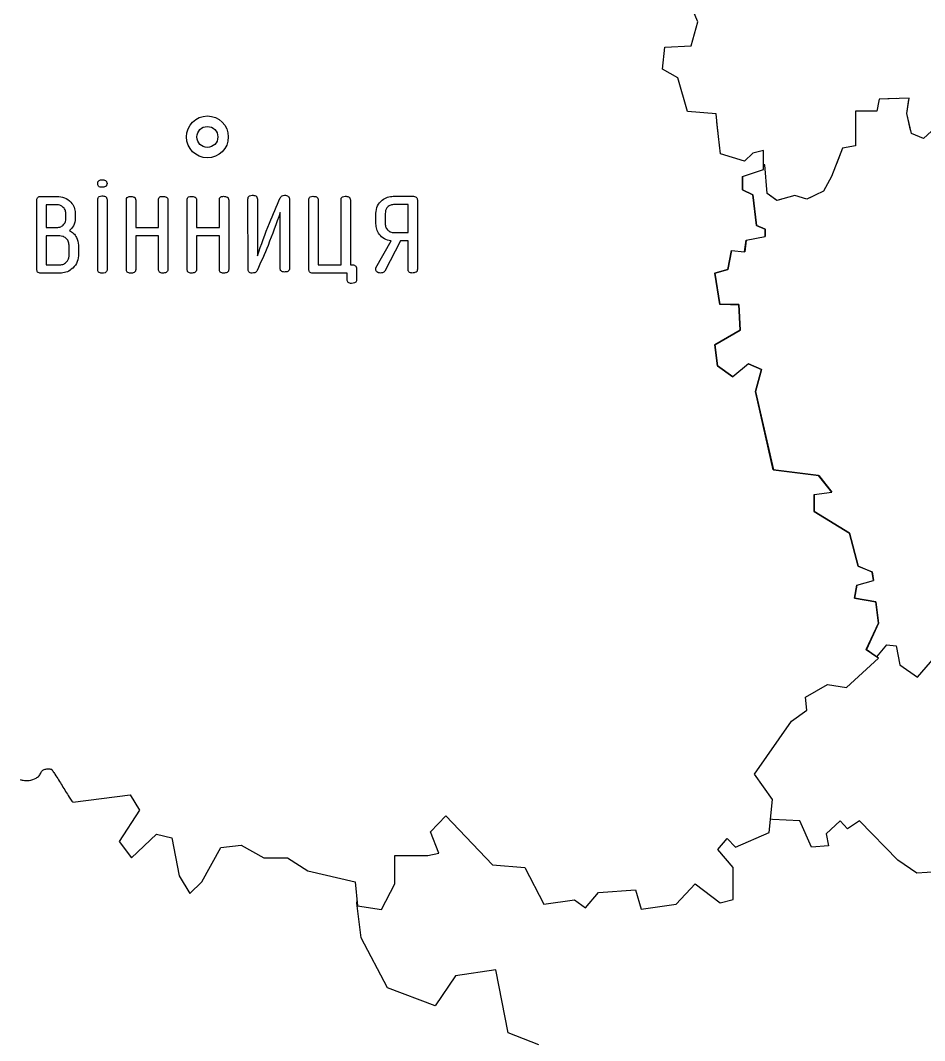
# Model space of a CAD drawing. Header units: millimetres. Extents: x 13 to 580, y 5 to 382.
# Drawn here: x 201 to 265.7, y 169.7 to 242.8 of the extents above; entities that cross this region are included whole.
import ezdxf

# ---------------------------------------------------------------- set-up
doc = ezdxf.new("R2010")
doc.units = ezdxf.units.MM

msp = doc.modelspace()

# ---------------------------------------------------------------- linework, layer by layer
at = {"color": 7, "linetype": 'Continuous', "lineweight": 25}
for p, q in [((249.483, 242.686), (248.736, 244.471)), ((248.997, 240.967), (249.483, 242.686)), ((246.954, 239.278), (247.115, 240.868)), ((247.115, 240.868), (248.997, 240.967)), ((247.115, 240.867), (248.997, 240.966)), ((248.997, 240.966), (248.997, 240.967)), ((248.058, 238.663), (246.954, 239.278)), ((248.741, 236.261), (248.058, 238.663)), ((262.464, 237.148), (262.303, 236.271)), ((262.465, 237.147), (262.376, 236.668)), ((264.605, 237.213), (262.464, 237.148)), ((263.692, 237.185), (262.465, 237.147)), ((264.444, 236.11), (264.593, 237.125)), ((264.445, 236.11), (264.605, 237.213)), ((250.785, 236.1), (248.741, 236.261)), ((250.882, 235.095), (250.785, 236.1)), ((262.302, 236.271), (260.778, 236.27)), ((262.303, 236.271), (260.778, 236.27)), ((260.778, 236.27), (260.78, 233.804)), ((262.302, 236.271), (262.302, 236.271)), ((264.719, 234.908), (264.444, 236.11)), ((264.77, 234.684), (264.445, 236.11)), ((250.883, 235.095), (250.841, 235.528)), ((251.111, 233.213), (250.882, 235.095)), ((250.928, 234.72), (250.883, 235.095)), ((265.647, 234.326), (264.77, 234.684)), ((266.49, 235.107), (265.647, 234.326)), ((252.831, 232.695), (251.111, 233.213)), ((252.831, 232.695), (251.111, 233.213)), ((253.415, 233.279), (252.831, 232.695)), ((253.415, 233.279), (252.831, 232.695)), ((254.194, 233.474), (253.415, 233.279)), ((253.415, 233.279), (253.415, 233.279)), ((254.194, 232.436), (254.194, 233.474)), ((254.194, 232.111), (254.194, 233.474)), ((259.838, 233.641), (259.062, 231.597)), ((259.839, 233.641), (259.41, 232.512)), ((260.78, 233.804), (259.838, 233.641)), ((254.194, 232.436), (254.194, 232.436)), ((254.291, 232.436), (254.194, 232.436)), ((254.455, 230.393), (254.291, 232.436)), ((252.669, 231.592), (254.194, 232.111)), ((252.669, 231.592), (252.669, 230.651)), ((252.669, 230.651), (252.669, 231.592)), ((259.062, 231.597), (258.479, 230.557)), ((227.678, 230.188), (229.056, 230.188)), ((252.669, 230.651), (253.417, 230.295)), ((253.417, 230.295), (252.669, 230.651)), ((253.417, 230.295), (253.678, 228.088)), ((253.677, 228.088), (253.417, 230.295)), ((255.138, 229.874), (254.455, 230.393)), ((255.137, 229.873), (254.519, 230.345)), ((256.436, 230.232), (255.138, 229.874)), ((257.277, 229.973), (256.436, 230.232)), ((258.479, 230.557), (257.277, 229.973)), ((202.156, 224.939), (202.154, 229.907)), ((202.422, 230.173), (203.589, 230.174)), ((203.582, 229.579), (202.823, 229.579)), ((202.823, 229.579), (202.824, 227.943)), ((206.512, 224.942), (206.509, 229.943)), ((207.178, 229.943), (207.181, 224.943)), ((208.563, 224.942), (208.56, 229.911)), ((209.229, 229.917), (209.23, 227.947)), ((210.866, 227.948), (210.864, 229.918)), ((211.533, 229.912), (211.536, 224.944)), ((212.919, 224.945), (212.916, 229.913)), ((213.585, 229.919), (213.586, 227.95)), ((215.221, 227.951), (215.22, 229.92)), ((215.889, 229.915), (215.892, 224.947)), ((217.274, 224.975), (217.271, 229.989)), ((217.94, 229.989), (217.942, 225.92)), ((220.244, 229.966), (220.247, 225.022)), ((221.629, 224.949), (221.627, 229.919)), ((222.295, 229.922), (222.298, 225.279)), ((223.933, 225.28), (223.931, 229.923)), ((224.6, 229.923), (224.602, 225.28)), ((228.732, 229.594), (227.69, 229.593)), ((228.733, 227.587), (228.732, 229.594)), ((229.401, 229.923), (229.404, 224.955)), ((255.455, 229.961), (255.137, 229.873)), ((257.277, 229.973), (257.117, 230.022)), ((257.604, 230.132), (257.277, 229.973)), ((204.235, 228.585), (204.235, 228.942)), ((204.904, 228.975), (204.904, 228.601)), ((219.578, 225.021), (219.576, 229.019)), ((226.429, 228.206), (226.428, 228.969)), ((227.097, 228.947), (227.098, 228.228)), ((254.294, 227.83), (253.677, 228.088)), ((253.678, 228.088), (254.295, 227.83)), ((202.824, 227.943), (203.583, 227.944)), ((203.788, 227.349), (202.824, 227.349)), ((202.824, 227.349), (202.825, 225.268)), ((209.23, 227.947), (210.866, 227.948)), ((210.866, 227.353), (209.231, 227.353)), ((209.231, 227.353), (209.232, 224.943)), ((210.867, 224.944), (210.866, 227.353)), ((213.586, 227.95), (215.221, 227.951)), ((215.221, 227.356), (213.586, 227.355)), ((213.586, 227.355), (213.588, 224.945)), ((215.223, 224.946), (215.221, 227.356)), ((227.692, 227.586), (228.733, 227.587)), ((252.931, 227.049), (254.294, 227.31)), ((254.294, 227.31), (254.294, 227.83)), ((254.295, 227.31), (254.294, 227.31)), ((254.295, 227.83), (254.295, 227.31)), ((204.46, 225.939), (204.459, 226.683)), ((205.128, 226.691), (205.129, 225.914)), ((226.431, 225.068), (227.514, 226.996)), ((228.189, 226.992), (227.078, 224.827)), ((228.734, 226.992), (228.189, 226.992)), ((228.735, 224.954), (228.734, 226.992)), ((252.835, 226.206), (252.931, 227.049)), ((252.932, 227.049), (252.836, 226.206)), ((251.635, 224.939), (251.894, 226.302)), ((251.895, 226.302), (251.636, 224.939)), ((251.894, 226.302), (252.835, 226.206)), ((252.836, 226.206), (252.835, 226.206)), ((202.825, 225.268), (203.789, 225.268)), ((222.298, 225.279), (223.933, 225.28)), ((224.602, 225.28), (224.674, 225.28)), ((226.431, 224.953), (226.431, 225.068)), ((203.8, 224.674), (202.427, 224.673)), ((224.38, 224.686), (221.9, 224.684)), ((224.38, 224.204), (224.38, 224.686)), ((225.048, 225.008), (225.049, 224.216)), ((250.695, 224.679), (251.635, 224.939)), ((251.053, 222.441), (250.695, 224.679)), ((251.636, 224.939), (250.696, 224.679)), ((250.696, 224.679), (251.055, 222.441)), ((252.414, 222.441), (251.053, 222.441)), ((251.823, 222.441), (252.416, 222.441)), ((252.514, 220.592), (252.414, 222.441)), ((252.416, 222.441), (252.516, 220.592)), ((250.698, 219.553), (252.514, 220.592)), ((252.516, 220.592), (250.7, 219.552)), ((250.892, 218.028), (250.698, 219.553)), ((250.7, 219.552), (250.895, 218.028)), ((251.997, 217.25), (250.892, 218.028)), ((250.895, 218.028), (251.998, 217.251)), ((253.099, 218.192), (251.997, 217.25)), ((254.041, 217.769), (253.099, 218.192)), ((253.1, 218.192), (253.101, 218.192)), ((253.101, 218.192), (254.043, 217.77)), ((253.619, 216.212), (254.041, 217.769)), ((254.043, 217.77), (253.622, 216.212)), ((254.888, 210.6), (253.619, 216.212)), ((253.622, 216.212), (254.891, 210.6)), ((258.133, 210.18), (254.888, 210.6)), ((254.891, 210.6), (258.136, 210.181)), ((259.075, 208.98), (258.133, 210.18)), ((258.136, 210.181), (259.079, 208.982)), ((257.81, 208.817), (259.075, 208.98)), ((257.81, 207.616), (257.81, 208.817)), ((257.813, 208.817), (257.814, 207.617)), ((259.079, 208.982), (259.075, 208.981)), ((260.342, 206.06), (257.81, 207.616)), ((257.814, 207.617), (260.346, 206.062)), ((260.96, 203.692), (260.342, 206.06)), ((260.346, 206.062), (260.965, 203.693)), ((261.966, 203.271), (260.96, 203.692)), ((260.965, 203.693), (261.971, 203.273)), ((262.064, 202.655), (261.966, 203.271)), ((261.971, 203.273), (262.068, 202.656)), ((260.863, 202.33), (262.064, 202.655)), ((262.068, 202.656), (262.063, 202.655)), ((260.701, 201.388), (260.863, 202.33)), ((260.867, 202.331), (260.706, 201.39)), ((262.225, 201.13), (260.701, 201.388)), ((260.706, 201.39), (262.23, 201.132)), ((262.422, 199.603), (262.225, 201.13)), ((262.23, 201.132), (262.427, 199.605)), ((261.547, 197.722), (262.422, 199.603)), ((262.427, 199.605), (261.553, 197.723)), ((262.294, 197.204), (263.007, 198.047)), ((263.007, 198.047), (263.689, 197.982)), ((263.01, 198.047), (263.012, 198.049)), ((263.012, 198.049), (263.694, 197.984)), ((265.214, 195.745), (267.517, 198.408)), ((261.547, 197.722), (262.294, 197.204)), ((262.424, 197.106), (261.547, 197.722)), ((261.553, 197.723), (262.297, 197.208)), ((263.689, 197.982), (263.95, 196.621)), ((263.694, 197.984), (263.955, 196.622)), ((260.121, 194.996), (262.424, 197.106)), ((263.95, 196.621), (265.214, 195.745)), ((263.955, 196.622), (265.218, 195.749)), ((257.201, 194.314), (258.758, 195.222)), ((258.758, 195.222), (260.121, 194.996)), ((257.298, 193.372), (257.201, 194.314)), ((256.196, 192.592), (257.298, 193.372)), ((253.538, 188.795), (256.196, 192.592)), ((254.837, 186.978), (253.538, 188.795)), ((204.74, 186.786), (208.827, 187.309)), ((208.827, 187.309), (209.509, 186.206)), ((254.579, 184.612), (254.837, 186.978)), ((209.509, 186.206), (208.05, 183.967)), ((230.341, 184.66), (231.443, 185.797)), ((231.443, 185.797), (234.788, 182.294)), ((254.838, 185.551), (254.685, 185.581)), ((256.785, 185.456), (254.838, 185.551)), ((257.629, 183.573), (256.785, 185.456)), ((259.672, 185.457), (258.667, 184.515)), ((260.193, 184.872), (259.672, 185.457)), ((261.068, 185.458), (260.193, 184.872)), ((263.796, 182.636), (261.068, 185.458)), ((208.927, 182.8), (210.711, 184.487)), ((210.711, 184.487), (211.814, 184.228)), ((211.814, 184.228), (212.335, 181.502)), ((230.927, 183.136), (230.341, 184.66)), ((250.913, 183.408), (251.594, 184.187)), ((251.594, 184.187), (252.178, 183.57)), ((252.178, 183.57), (254.579, 184.612)), ((258.667, 184.515), (258.829, 183.671)), ((208.05, 183.967), (208.927, 182.8)), ((213.958, 181.082), (215.319, 183.548)), ((215.319, 183.548), (216.779, 183.712)), ((216.779, 183.712), (218.402, 182.805)), ((258.829, 183.671), (257.629, 183.573)), ((218.402, 182.805), (220.089, 182.806)), ((220.089, 182.806), (221.549, 181.864)), ((227.779, 182.972), (230.148, 182.974)), ((227.78, 180.928), (227.779, 182.972)), ((230.148, 182.974), (230.927, 183.136)), ((252.018, 182.111), (250.913, 183.408)), ((234.788, 182.294), (237.091, 182.102)), ((237.091, 182.102), (238.455, 179.474)), ((252.019, 179.807), (252.018, 182.111)), ((265.158, 181.696), (263.796, 182.636)), ((212.335, 181.502), (213.114, 180.238)), ((221.549, 181.864), (224.957, 181.088)), ((267.883, 181.891), (265.158, 181.696)), ((213.114, 180.238), (213.958, 181.082)), ((224.957, 181.088), (225.12, 179.368)), ((226.84, 179.111), (227.78, 180.928)), ((242.381, 180.321), (245.009, 180.516)), ((245.009, 180.516), (245.432, 179.121)), ((247.93, 179.48), (249.292, 180.94)), ((249.292, 180.94), (251.078, 179.578)), ((238.455, 179.474), (240.662, 179.801)), ((240.662, 179.801), (241.44, 179.216)), ((241.44, 179.216), (242.381, 180.321)), ((251.078, 179.578), (252.019, 179.807)), ((225.055, 179.563), (225.085, 179.744)), ((225.381, 177.065), (225.055, 179.563)), ((225.12, 179.368), (226.84, 179.111)), ((245.432, 179.121), (247.93, 179.48)), ((227.265, 173.497), (225.381, 177.065)), ((235.019, 174.769), (232.132, 174.342)), ((235.898, 170.259), (235.019, 174.769)), ((232.132, 174.342), (230.673, 172.201)), ((230.673, 172.201), (227.265, 173.497)), ((238.105, 169.415), (235.898, 170.259))]:
    msp.add_line(p, q, dxfattribs=at)
for radius in [1.5, 0.75]:
    msp.add_circle((214.363, 234.435), radius, dxfattribs=at)
for points, knots in [([(206.508, 231.099), (206.511, 231.142), (206.517, 231.227), (206.623, 231.353), (206.736, 231.36), (206.805, 231.365)], [0, 0, 0, 0, 0.2815406, 0.5603162, 1, 1, 1, 1]), ([(206.806, 230.828), (206.763, 230.83), (206.677, 230.835), (206.566, 230.895), (206.514, 230.997), (206.51, 231.065), (206.508, 231.099)], [0, 0, 0, 0, 0.280882, 0.559329, 0.779251, 1, 1, 1, 1]), ([(206.805, 231.365), (206.894, 231.36), (207.006, 231.355), (207.113, 231.279), (207.166, 231.209), (207.173, 231.143), (207.177, 231.099)], [0, 0, 0, 0, 0.498863, 0.624687, 0.750258, 1, 1, 1, 1]), ([(207.177, 231.099), (207.173, 231.055), (207.167, 230.988), (207.114, 230.917), (207.008, 230.839), (206.895, 230.833), (206.806, 230.828)], [0, 0, 0, 0, 0.249779, 0.375464, 0.501138, 1, 1, 1, 1]), ([(206.509, 229.943), (206.512, 229.986), (206.517, 230.072), (206.624, 230.198), (206.737, 230.206), (206.806, 230.21)], [0, 0, 0, 0, 0.281448, 0.560417, 1, 1, 1, 1]), ([(206.806, 230.21), (206.895, 230.206), (207.007, 230.201), (207.113, 230.124), (207.167, 230.054), (207.174, 229.987), (207.178, 229.943)], [0, 0, 0, 0, 0.498897, 0.624506, 0.750276, 1, 1, 1, 1]), ([(210.864, 229.918), (210.867, 229.96), (210.873, 230.046), (210.957, 230.14), (211.062, 230.174), (211.128, 230.177), (211.162, 230.178)], [0, 0, 0, 0, 0.280279, 0.558158, 0.778952, 1, 1, 1, 1]), ([(211.162, 230.178), (211.25, 230.174), (211.362, 230.168), (211.469, 230.093), (211.522, 230.022), (211.529, 229.956), (211.533, 229.912)], [0, 0, 0, 0, 0.498863, 0.624687, 0.750258, 1, 1, 1, 1]), ([(212.916, 229.913), (212.919, 229.956), (212.924, 230.042), (213.031, 230.167), (213.144, 230.175), (213.213, 230.179)], [0, 0, 0, 0, 0.281541, 0.560316, 1, 1, 1, 1]), ([(213.213, 230.179), (213.301, 230.175), (213.411, 230.17), (213.519, 230.097), (213.573, 230.028), (213.58, 229.963), (213.585, 229.919)], [0, 0, 0, 0, 0.49893, 0.62494, 0.750394, 1, 1, 1, 1]), ([(215.22, 229.92), (215.223, 229.963), (215.229, 230.048), (215.313, 230.143), (215.417, 230.177), (215.484, 230.179), (215.517, 230.181)], [0, 0, 0, 0, 0.280279, 0.558158, 0.778952, 1, 1, 1, 1]), ([(215.517, 230.181), (215.606, 230.176), (215.717, 230.17), (215.824, 230.095), (215.877, 230.024), (215.884, 229.959), (215.889, 229.915)], [0, 0, 0, 0, 0.498863, 0.624687, 0.750258, 1, 1, 1, 1]), ([(217.271, 229.989), (217.274, 230.032), (217.279, 230.118), (217.386, 230.244), (217.499, 230.252), (217.568, 230.256)], [0, 0, 0, 0, 0.281448, 0.560417, 1, 1, 1, 1]), ([(217.568, 230.256), (217.658, 230.252), (217.769, 230.247), (217.876, 230.17), (217.929, 230.099), (217.936, 230.033), (217.94, 229.989)], [0, 0, 0, 0, 0.498897, 0.624506, 0.750276, 1, 1, 1, 1]), ([(219.582, 230.076), (219.623, 230.134), (219.696, 230.236), (219.82, 230.251), (219.875, 230.257)], [0, 0, 0, 0, 0.559078, 1, 1, 1, 1]), ([(219.875, 230.257), (219.925, 230.255), (220.024, 230.251), (220.159, 230.196), (220.236, 230.085), (220.241, 230.006), (220.244, 229.966)], [0, 0, 0, 0, 0.281021, 0.56014, 0.77958, 1, 1, 1, 1]), ([(221.627, 229.919), (221.629, 229.962), (221.635, 230.048), (221.742, 230.172), (221.855, 230.18), (221.924, 230.184)], [0, 0, 0, 0, 0.281484, 0.560391, 1, 1, 1, 1]), ([(221.924, 230.184), (222.012, 230.18), (222.123, 230.174), (222.23, 230.101), (222.284, 230.031), (222.291, 229.966), (222.295, 229.922)], [0, 0, 0, 0, 0.499126, 0.624719, 0.750407, 1, 1, 1, 1]), ([(223.931, 229.923), (223.933, 229.966), (223.939, 230.051), (224.047, 230.174), (224.159, 230.181), (224.228, 230.186)], [0, 0, 0, 0, 0.281462, 0.560027, 1, 1, 1, 1]), ([(224.228, 230.186), (224.316, 230.181), (224.427, 230.176), (224.534, 230.102), (224.588, 230.033), (224.595, 229.967), (224.6, 229.923)], [0, 0, 0, 0, 0.499126, 0.624719, 0.750407, 1, 1, 1, 1]), ([(226.428, 228.969), (226.451, 229.151), (226.497, 229.515), (226.842, 229.91), (227.249, 230.152), (227.535, 230.176), (227.678, 230.188)], [0, 0, 0, 0, 0.279407, 0.559158, 0.779487, 1, 1, 1, 1]), ([(229.056, 230.188), (229.102, 230.187), (229.194, 230.183), (229.32, 230.135), (229.392, 230.032), (229.398, 229.959), (229.401, 229.923)], [0, 0, 0, 0, 0.28119, 0.560589, 0.779767, 1, 1, 1, 1]), ([(202.154, 229.907), (202.156, 229.948), (202.159, 230.029), (202.228, 230.127), (202.326, 230.168), (202.39, 230.171), (202.422, 230.173)], [0, 0, 0, 0, 0.2809077, 0.5588777, 0.7788481, 1, 1, 1, 1]), ([(204.235, 228.942), (204.223, 229.037), (204.199, 229.227), (204.017, 229.431), (203.806, 229.56), (203.657, 229.572), (203.582, 229.579)], [0, 0, 0, 0, 0.279312, 0.559225, 0.779658, 1, 1, 1, 1]), ([(203.589, 230.174), (203.775, 230.156), (204.146, 230.122), (204.571, 229.804), (204.854, 229.411), (204.888, 229.12), (204.904, 228.975)], [0, 0, 0, 0, 0.280068, 0.559778, 0.780043, 1, 1, 1, 1]), ([(208.56, 229.911), (208.563, 229.954), (208.569, 230.039), (208.676, 230.165), (208.788, 230.172), (208.857, 230.177)], [0, 0, 0, 0, 0.281541, 0.560316, 1, 1, 1, 1]), ([(208.857, 230.177), (208.946, 230.173), (209.056, 230.168), (209.163, 230.094), (209.218, 230.026), (209.225, 229.96), (209.229, 229.917)], [0, 0, 0, 0, 0.49893, 0.62494, 0.750394, 1, 1, 1, 1]), ([(217.942, 225.92), (218.218, 226.708), (218.711, 228.115), (219.316, 229.477), (219.582, 230.076)], [0, 0, 0, 0, 0.559855, 1, 1, 1, 1]), ([(227.69, 229.593), (227.6, 229.579), (227.418, 229.55), (227.224, 229.372), (227.112, 229.162), (227.102, 229.019), (227.097, 228.947)], [0, 0, 0, 0, 0.279063, 0.559029, 0.779395, 1, 1, 1, 1]), ([(219.576, 229.019), (219.297, 228.232), (218.799, 226.825), (218.193, 225.461), (217.927, 224.861)], [0, 0, 0, 0, 0.559866, 1, 1, 1, 1]), ([(203.583, 227.944), (203.678, 227.955), (203.869, 227.978), (204.079, 228.153), (204.215, 228.361), (204.229, 228.51), (204.235, 228.585)], [0, 0, 0, 0, 0.279555, 0.559387, 0.779725, 1, 1, 1, 1]), ([(204.904, 228.601), (204.883, 228.41), (204.845, 228.069), (204.597, 227.836), (204.488, 227.733)], [0, 0, 0, 0, 0.559097, 1, 1, 1, 1]), ([(227.514, 226.996), (227.349, 227.028), (227.017, 227.093), (226.673, 227.431), (226.46, 227.81), (226.439, 228.074), (226.429, 228.206)], [0, 0, 0, 0, 0.278909, 0.559083, 0.779501, 1, 1, 1, 1]), ([(227.098, 228.228), (227.106, 228.136), (227.121, 227.953), (227.28, 227.745), (227.477, 227.61), (227.62, 227.594), (227.692, 227.586)], [0, 0, 0, 0, 0.2801383, 0.5594035, 0.7798217, 1, 1, 1, 1]), ([(204.459, 226.683), (204.448, 226.782), (204.425, 226.98), (204.239, 227.195), (204.021, 227.33), (203.865, 227.343), (203.788, 227.349)], [0, 0, 0, 0, 0.279534, 0.559452, 0.779736, 1, 1, 1, 1]), ([(204.488, 227.733), (204.591, 227.671), (204.797, 227.546), (205.05, 227.184), (205.099, 226.877), (205.128, 226.691)], [0, 0, 0, 0, 0.280414, 0.561424, 1, 1, 1, 1]), ([(203.789, 225.268), (203.888, 225.28), (204.086, 225.303), (204.303, 225.487), (204.44, 225.705), (204.453, 225.861), (204.46, 225.939)], [0, 0, 0, 0, 0.279583, 0.559261, 0.77956, 1, 1, 1, 1]), ([(205.129, 225.914), (205.098, 225.727), (205.035, 225.353), (204.664, 224.96), (204.244, 224.711), (203.948, 224.686), (203.8, 224.674)], [0, 0, 0, 0, 0.278701, 0.559067, 0.779455, 1, 1, 1, 1]), ([(224.674, 225.28), (224.723, 225.278), (224.821, 225.274), (224.954, 225.228), (225.039, 225.125), (225.045, 225.047), (225.048, 225.008)], [0, 0, 0, 0, 0.281147, 0.560804, 0.779889, 1, 1, 1, 1]), ([(202.427, 224.673), (202.386, 224.675), (202.305, 224.679), (202.204, 224.744), (202.162, 224.843), (202.158, 224.907), (202.156, 224.939)], [0, 0, 0, 0, 0.28083, 0.558951, 0.779157, 1, 1, 1, 1]), ([(206.809, 224.675), (206.766, 224.677), (206.681, 224.681), (206.572, 224.741), (206.517, 224.841), (206.514, 224.909), (206.512, 224.942)], [0, 0, 0, 0, 0.281082, 0.559589, 0.779229, 1, 1, 1, 1]), ([(207.181, 224.943), (207.179, 224.91), (207.174, 224.845), (207.12, 224.76), (206.998, 224.683), (206.887, 224.679), (206.809, 224.675)], [0, 0, 0, 0, 0.187044, 0.373356, 0.560359, 1, 1, 1, 1]), ([(208.861, 224.677), (208.818, 224.678), (208.733, 224.682), (208.622, 224.741), (208.569, 224.842), (208.565, 224.909), (208.563, 224.942)], [0, 0, 0, 0, 0.281031, 0.559677, 0.779386, 1, 1, 1, 1]), ([(209.232, 224.943), (209.228, 224.899), (209.221, 224.833), (209.168, 224.762), (209.061, 224.687), (208.95, 224.681), (208.861, 224.677)], [0, 0, 0, 0, 0.249742, 0.375313, 0.501137, 1, 1, 1, 1]), ([(211.165, 224.678), (211.122, 224.68), (211.037, 224.683), (210.926, 224.742), (210.873, 224.843), (210.869, 224.91), (210.867, 224.944)], [0, 0, 0, 0, 0.2810305, 0.5596768, 0.7793858, 1, 1, 1, 1]), ([(211.536, 224.944), (211.532, 224.9), (211.525, 224.834), (211.472, 224.764), (211.365, 224.688), (211.254, 224.683), (211.165, 224.678)], [0, 0, 0, 0, 0.249742, 0.375313, 0.501137, 1, 1, 1, 1]), ([(213.216, 224.679), (213.173, 224.681), (213.088, 224.685), (212.978, 224.744), (212.924, 224.844), (212.921, 224.911), (212.919, 224.945)], [0, 0, 0, 0, 0.281031, 0.559677, 0.779386, 1, 1, 1, 1]), ([(213.588, 224.945), (213.583, 224.902), (213.576, 224.836), (213.523, 224.765), (213.416, 224.689), (213.305, 224.684), (213.216, 224.679)], [0, 0, 0, 0, 0.249742, 0.375313, 0.501137, 1, 1, 1, 1]), ([(215.52, 224.681), (215.477, 224.682), (215.392, 224.686), (215.282, 224.745), (215.228, 224.846), (215.225, 224.913), (215.223, 224.946)], [0, 0, 0, 0, 0.281031, 0.559677, 0.779386, 1, 1, 1, 1]), ([(215.892, 224.947), (215.887, 224.903), (215.881, 224.837), (215.827, 224.766), (215.72, 224.691), (215.609, 224.685), (215.52, 224.681)], [0, 0, 0, 0, 0.249742, 0.375313, 0.501137, 1, 1, 1, 1]), ([(217.569, 224.682), (217.524, 224.684), (217.435, 224.689), (217.326, 224.762), (217.279, 224.87), (217.276, 224.94), (217.274, 224.975)], [0, 0, 0, 0, 0.280651, 0.558693, 0.778951, 1, 1, 1, 1]), ([(217.927, 224.861), (217.904, 224.828), (217.86, 224.763), (217.732, 224.693), (217.631, 224.686), (217.569, 224.682)], [0, 0, 0, 0, 0.279875, 0.560613, 1, 1, 1, 1]), ([(219.875, 224.757), (219.833, 224.759), (219.748, 224.763), (219.638, 224.821), (219.584, 224.921), (219.58, 224.987), (219.578, 225.021)], [0, 0, 0, 0, 0.281021, 0.559655, 0.779356, 1, 1, 1, 1]), ([(220.247, 225.022), (220.243, 224.979), (220.236, 224.913), (220.182, 224.843), (220.075, 224.767), (219.964, 224.762), (219.875, 224.757)], [0, 0, 0, 0, 0.249747, 0.375396, 0.501139, 1, 1, 1, 1]), ([(221.9, 224.684), (221.859, 224.686), (221.778, 224.69), (221.678, 224.755), (221.635, 224.854), (221.631, 224.917), (221.629, 224.949)], [0, 0, 0, 0, 0.280832, 0.558924, 0.779064, 1, 1, 1, 1]), ([(226.754, 224.687), (226.709, 224.689), (226.62, 224.692), (226.502, 224.746), (226.437, 224.847), (226.433, 224.918), (226.431, 224.953)], [0, 0, 0, 0, 0.281182, 0.560331, 0.779636, 1, 1, 1, 1]), ([(227.078, 224.827), (227.056, 224.8), (227.011, 224.747), (226.896, 224.696), (226.808, 224.69), (226.754, 224.687)], [0, 0, 0, 0, 0.279696, 0.560173, 1, 1, 1, 1]), ([(229.032, 224.688), (228.99, 224.69), (228.904, 224.694), (228.794, 224.753), (228.741, 224.854), (228.737, 224.921), (228.735, 224.954)], [0, 0, 0, 0, 0.2810305, 0.5596768, 0.7793858, 1, 1, 1, 1]), ([(229.404, 224.955), (229.399, 224.911), (229.393, 224.845), (229.34, 224.774), (229.232, 224.699), (229.121, 224.693), (229.032, 224.688)], [0, 0, 0, 0, 0.249742, 0.375313, 0.501137, 1, 1, 1, 1]), ([(224.677, 223.943), (224.635, 223.945), (224.551, 223.948), (224.44, 224.005), (224.386, 224.104), (224.382, 224.17), (224.38, 224.204)], [0, 0, 0, 0, 0.280966, 0.559703, 0.779473, 1, 1, 1, 1]), ([(225.049, 224.216), (225.047, 224.183), (225.043, 224.117), (224.989, 224.03), (224.867, 223.952), (224.756, 223.946), (224.677, 223.943)], [0, 0, 0, 0, 0.187099, 0.373542, 0.560408, 1, 1, 1, 1]), ([(200.975, 188.407), (200.975, 188.407), (200.975, 188.405), (200.976, 188.403), (200.98, 188.399), (200.996, 188.389), (201.057, 188.368), (201.26, 188.332), (201.629, 188.332), (202.034, 188.446), (202.33, 188.672), (202.42, 188.841), (202.467, 188.928)], [0, 0, 0, 0, 0.001232, 0.002648, 0.004333, 0.011344, 0.034794, 0.115597, 0.3687, 0.671213, 0.829271, 1, 1, 1, 1]), ([(202.467, 188.928), (202.486, 188.965), (202.525, 189.036), (202.661, 189.128), (202.857, 189.172), (203.037, 189.17), (203.144, 189.159), (203.173, 189.156), (203.181, 189.155)], [0, 0, 0, 0, 0.1524959, 0.2992521, 0.5989443, 0.8909237, 0.9708644, 1, 1, 1, 1]), ([(203.181, 189.155), (203.182, 189.155), (203.184, 189.155), (203.187, 189.153), (203.193, 189.149), (203.207, 189.137), (203.241, 189.097), (203.326, 188.978), (203.574, 188.599), (203.96, 187.97), (204.357, 187.327), (204.61, 186.937), (204.702, 186.817), (204.727, 186.792), (204.734, 186.788), (204.737, 186.787), (204.739, 186.786), (204.74, 186.786)], [0, 0, 0, 0, 0.000945, 0.002158, 0.003679, 0.008556, 0.021809, 0.059078, 0.162178, 0.49996, 0.837764, 0.961115, 0.990024, 0.996956, 0.998186, 0.99919, 1, 1, 1, 1])]:
    msp.add_open_spline(points, degree=3, knots=knots, dxfattribs=at)

doc.saveas('drawing.dxf')
